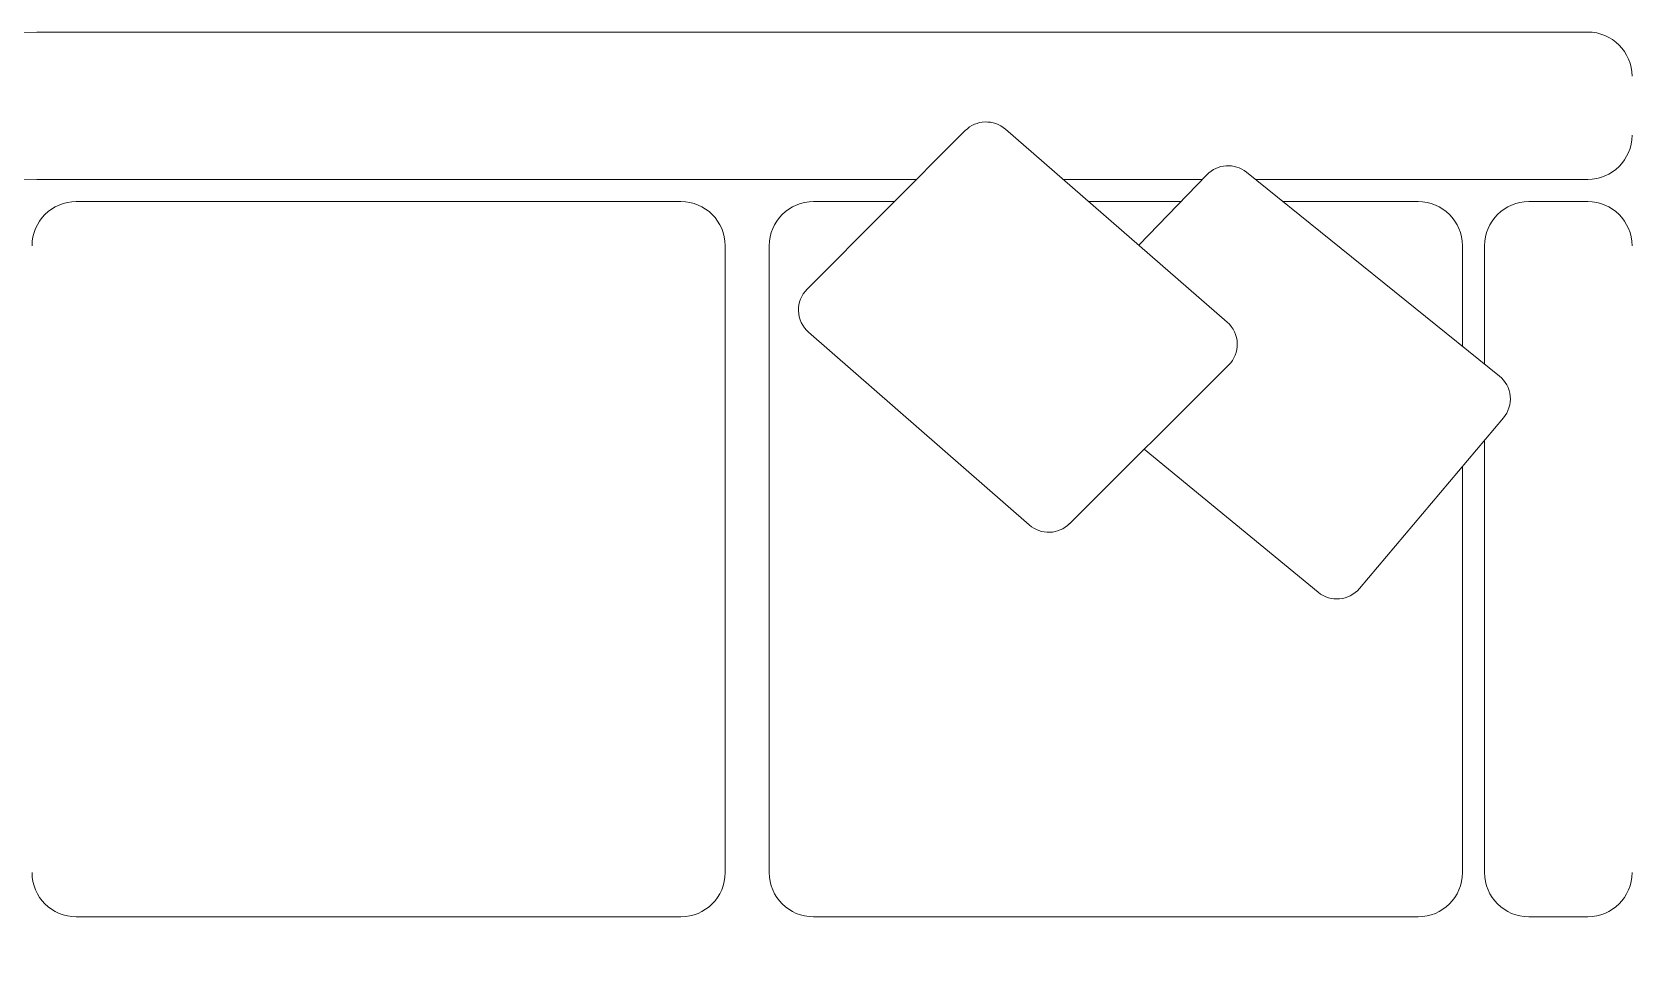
# Model space of a CAD drawing. Header units: inches. Extents: x 15 to 22798, y 21 to 21519.
# Drawn here: x 6374.3 to 6499.8, y 15605.7 to 15678.9 of the extents above; entities that cross this region are included whole.
import ezdxf

# ---------------------------------------------------------------- set-up
doc = ezdxf.new("R2010")
doc.units = ezdxf.units.IN
doc.header["$MEASUREMENT"] = 0
doc.layers.add('ARREDAMENTO', color=8, linetype='Continuous', lineweight=13)

msp = doc.modelspace()

# ---------------------------------------------------------------- linework, layer by layer
at = {"layer": 'ARREDAMENTO'}
for p, q in [((6496.34, 15678.9), (6374.73, 15678.9)), ((6447.53, 15671.18), (6435.13, 15658.74)), ((6468.07, 15656.16), (6450.68, 15671.29)), ((6489.41, 15651.93), (6469.58, 15667.91)), ((6443.7, 15667.34), (6374.73, 15667.34)), ((6466.11, 15667.34), (6455.22, 15667.34)), ((6466.47, 15667.71), (6461.14, 15662.18)), ((6496.34, 15667.34), (6470.29, 15667.34)), ((6425.23, 15665.61), (6377.82, 15665.61)), ((6441.97, 15665.61), (6435.63, 15665.61)), ((6464.44, 15665.61), (6457.21, 15665.61)), ((6483.04, 15665.61), (6472.44, 15665.61)), ((6496.34, 15665.61), (6491.72, 15665.61)), ((6428.7, 15612.99), (6428.7, 15662.14)), ((6432.16, 15612.99), (6432.16, 15662.14)), ((6486.51, 15654.27), (6486.51, 15662.14)), ((6488.25, 15652.87), (6488.25, 15662.14)), ((6435.24, 15655.37), (6452.55, 15640.25)), ((6455.7, 15640.35), (6468.18, 15652.77)), ((6478.44, 15635.27), (6489.73, 15648.64)), ((6488.25, 15612.99), (6488.25, 15646.88)), ((6475.2, 15634.98), (6461.56, 15646.19)), ((6486.51, 15612.99), (6486.51, 15644.83)), ((6377.82, 15609.52), (6425.23, 15609.52)), ((6435.63, 15609.52), (6483.04, 15609.52)), ((6491.72, 15609.52), (6496.34, 15609.52))]:
    msp.add_line(p, q, dxfattribs=at)
for centre, radius, start, end in [((6374.73, 15605.67), 73.23, 90, 180), ((6496.34, 15675.43), 3.47, 0, 90), ((6449.16, 15669.54), 2.31, 48.965, 135.0823), ((6496.34, 15670.81), 3.47, 270, 0), ((6468.13, 15666.11), 2.31, 51.1451, 136.0734), ((6374.73, 15605.67), 61.67, 90, 180), ((6377.82, 15662.14), 3.47, 90, 180), ((6425.23, 15662.14), 3.47, 0, 90), ((6435.63, 15662.14), 3.47, 90, 180), ((6483.04, 15662.14), 3.47, 0, 90), ((6491.72, 15662.14), 3.47, 90, 180), ((6496.34, 15662.14), 3.47, 0, 90), ((6436.76, 15657.11), 2.31, 135.0823, 228.8652), ((6466.55, 15654.41), 2.31, 314.8526, 48.965), ((6487.96, 15650.13), 2.31, 319.8027, 51.1451), ((6454.07, 15641.99), 2.31, 228.8652, 314.8526), ((6476.67, 15636.76), 2.31, 230.5877, 319.8027), ((6377.82, 15612.99), 3.47, 180, 270), ((6425.23, 15612.99), 3.47, 270, 0), ((6435.63, 15612.99), 3.47, 180, 270), ((6483.04, 15612.99), 3.47, 270, 0), ((6491.72, 15612.99), 3.47, 180, 270), ((6496.34, 15612.99), 3.47, 270, 0)]:
    msp.add_arc(centre, radius, start, end, dxfattribs=at)

doc.saveas('drawing.dxf')
